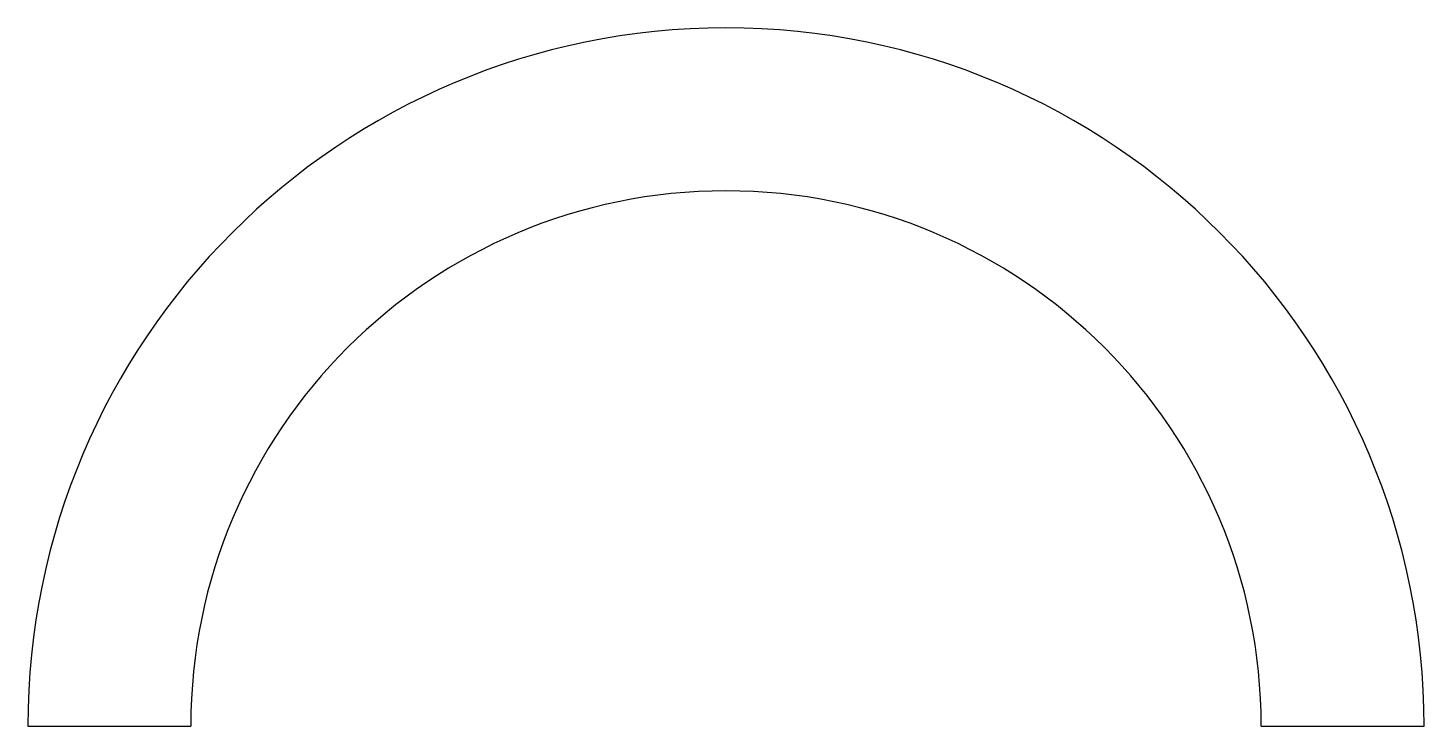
# Model space of a CAD drawing. Header units: millimetres. Extents: x -381 to 381, y 0 to 381.
import ezdxf

# ---------------------------------------------------------------- set-up
doc = ezdxf.new("R2010")
doc.units = ezdxf.units.MM

msp = doc.modelspace()

# ---------------------------------------------------------------- linework, layer by layer
for p, q in [((-381, 0, 1.27), (-292.1, 0, 1.27)), ((292.1, 0, 1.27), (381, 0, 1.27))]:
    msp.add_line(p, q)
for radius in [381, 292.1]:
    msp.add_arc((0, 0, 1.27), radius, 0, 180)

doc.saveas('drawing.dxf')
